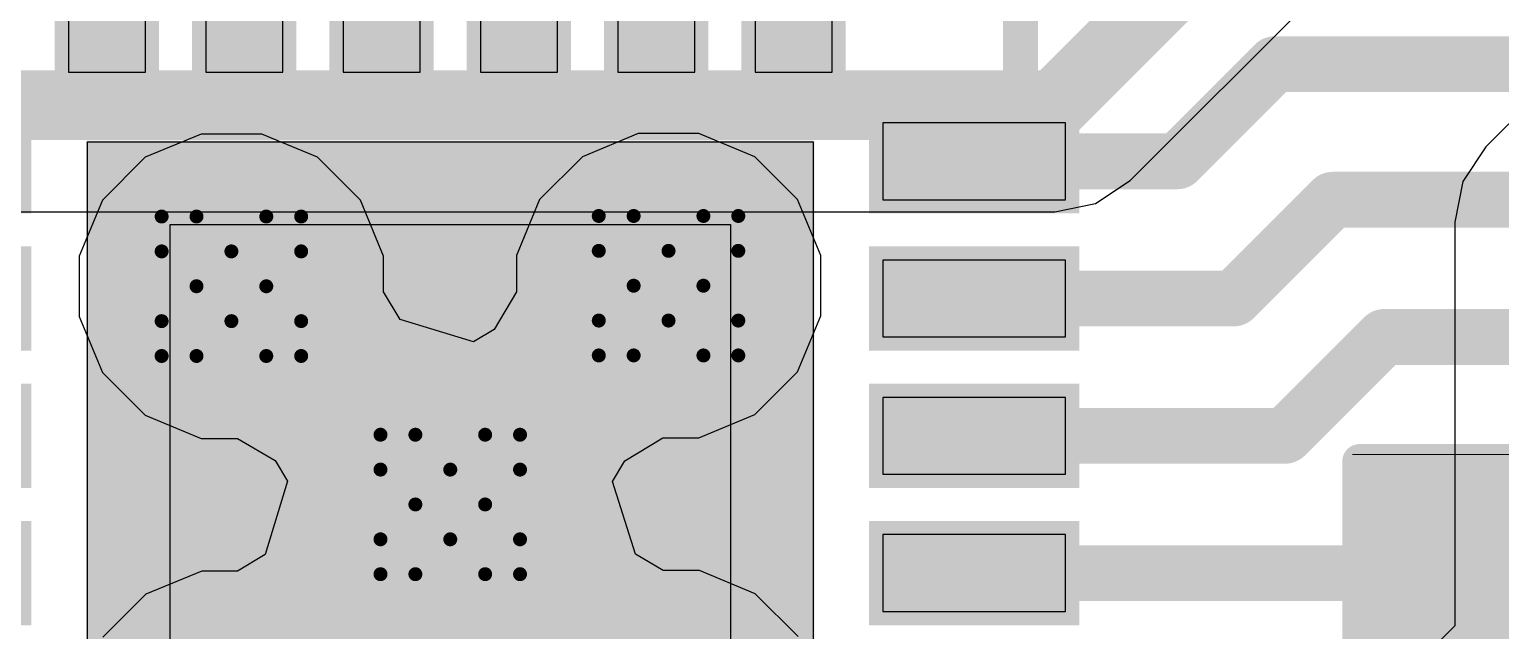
# Model space of a CAD drawing. Header units: inches. Extents: x -11 to 5379, y 0 to 5429.
# Drawn here: x 196.42 to 201.78, y 68.52 to 70.71 of the extents above; entities that cross this region are included whole.
import ezdxf

# ---------------------------------------------------------------- set-up
doc = ezdxf.new("R2010")
doc.units = ezdxf.units.IN
for name, color, linetype in [('Bottom Layer', 5, 'Continuous'), ('Drill Drawing', 1, 'Continuous'), ('GND', 16, 'Continuous'), ('PWR', 76, 'Continuous'), ('Top Layer', 1, 'Continuous'), ('Top Overlay', 2, 'Continuous'), ('Top Paste', 8, 'Continuous'), ('Top Solder', 216, 'Continuous'), ('Via Holes', 16, 'Continuous')]:
    doc.layers.add(name, color=color, linetype=linetype)

# ---------------------------------------------------------------- blocks, each defined once
blk = doc.blocks.new('24_QFN__4_4__105')
at = {"layer": 'Top Layer'}
for points in [[(-1.1099, 2.24), (-1.1099, 1.575), (-1.3899, 1.575), (-1.3899, 2.24)], [(-0.6101, 2.24), (-0.6101, 1.575), (-0.8901, 1.575), (-0.8901, 2.24)], [(-0.1099, 2.24), (-0.1099, 1.575), (-0.3899, 1.575), (-0.3899, 2.24)], [(0.3899, 2.24), (0.3899, 1.575), (0.1099, 1.575), (0.1099, 2.24)], [(0.8901, 2.24), (0.8901, 1.575), (0.6101, 1.575), (0.6101, 2.24)], [(1.3899, 2.24), (1.3899, 1.575), (1.1099, 1.575), (1.1099, 2.24)], [(-1.575, 1.3899), (-1.575, 1.1099), (-2.24, 1.1099), (-2.24, 1.3899)], [(2.24, 1.3899), (2.24, 1.1099), (1.575, 1.1099), (1.575, 1.3899)], [(1.275, 1.275), (1.275, -1.275), (-1.275, -1.275), (-1.275, 1.275)], [(-1.575, 0.8901), (-1.575, 0.6101), (-2.24, 0.6101), (-2.24, 0.8901)], [(2.24, 0.8901), (2.24, 0.6101), (1.575, 0.6101), (1.575, 0.8901)], [(-1.575, 0.3899), (-1.575, 0.1099), (-2.24, 0.1099), (-2.24, 0.3899)], [(2.24, 0.3899), (2.24, 0.1099), (1.575, 0.1099), (1.575, 0.3899)], [(-1.575, -0.1099), (-1.575, -0.3899), (-2.24, -0.3899), (-2.24, -0.1099)], [(2.24, -0.1099), (2.24, -0.3899), (1.575, -0.3899), (1.575, -0.1099)], [(-1.575, -0.6101), (-1.575, -0.8901), (-2.24, -0.8901), (-2.24, -0.6101)], [(2.24, -0.6101), (2.24, -0.8901), (1.575, -0.8901), (1.575, -0.6101)], [(-1.575, -1.1099), (-1.575, -1.3899), (-2.24, -1.3899), (-2.24, -1.1099)], [(2.24, -1.1099), (2.24, -1.3899), (1.575, -1.3899), (1.575, -1.1099)], [(-1.1099, -1.575), (-1.1099, -2.24), (-1.3899, -2.24), (-1.3899, -1.575)], [(-0.6101, -1.575), (-0.6101, -2.24), (-0.8901, -2.24), (-0.8901, -1.575)], [(-0.1099, -1.575), (-0.1099, -2.24), (-0.3899, -2.24), (-0.3899, -1.575)], [(0.3899, -1.575), (0.3899, -2.24), (0.1099, -2.24), (0.1099, -1.575)], [(0.8901, -1.575), (0.8901, -2.24), (0.6101, -2.24), (0.6101, -1.575)], [(1.3899, -1.575), (1.3899, -2.24), (1.1099, -2.24), (1.1099, -1.575)]]:
    blk.add_hatch(color=1, dxfattribs=at).paths.add_polyline_path(points)
at = {"layer": 'Top Solder'}
for points in [[(-1.0599, 2.2901), (-1.0599, 1.525), (-1.44, 1.525), (-1.44, 2.2901)], [(-0.56, 2.2901), (-0.56, 1.525), (-0.9401, 1.525), (-0.9401, 2.2901)], [(-0.0599, 2.2901), (-0.0599, 1.525), (-0.44, 1.525), (-0.44, 2.2901)], [(0.44, 2.2901), (0.44, 1.525), (0.0599, 1.525), (0.0599, 2.2901)], [(0.9401, 2.2901), (0.9401, 1.525), (0.56, 1.525), (0.56, 2.2901)], [(1.44, 2.2901), (1.44, 1.525), (1.0599, 1.525), (1.0599, 2.2901)], [(-1.525, 1.44), (-1.525, 1.0599), (-2.2901, 1.0599), (-2.2901, 1.44)], [(2.2901, 1.44), (2.2901, 1.0599), (1.525, 1.0599), (1.525, 1.44)], [(1.325, 1.325), (1.325, -1.325), (-1.325, -1.325), (-1.325, 1.325)], [(-1.525, 0.9401), (-1.525, 0.56), (-2.2901, 0.56), (-2.2901, 0.9401)], [(2.2901, 0.9401), (2.2901, 0.56), (1.525, 0.56), (1.525, 0.9401)], [(-1.525, 0.44), (-1.525, 0.0599), (-2.2901, 0.0599), (-2.2901, 0.44)], [(2.2901, 0.44), (2.2901, 0.0599), (1.525, 0.0599), (1.525, 0.44)], [(-1.525, -0.0599), (-1.525, -0.44), (-2.2901, -0.44), (-2.2901, -0.0599)], [(2.2901, -0.0599), (2.2901, -0.44), (1.525, -0.44), (1.525, -0.0599)], [(-1.525, -0.56), (-1.525, -0.9401), (-2.2901, -0.9401), (-2.2901, -0.56)], [(2.2901, -0.56), (2.2901, -0.9401), (1.525, -0.9401), (1.525, -0.56)], [(-1.525, -1.0599), (-1.525, -1.44), (-2.2901, -1.44), (-2.2901, -1.0599)], [(2.2901, -1.0599), (2.2901, -1.44), (1.525, -1.44), (1.525, -1.0599)], [(-1.0599, -1.525), (-1.0599, -2.2901), (-1.44, -2.2901), (-1.44, -1.525)], [(-0.56, -1.525), (-0.56, -2.2901), (-0.9401, -2.2901), (-0.9401, -1.525)], [(-0.0599, -1.525), (-0.0599, -2.2901), (-0.44, -2.2901), (-0.44, -1.525)], [(0.44, -1.525), (0.44, -2.2901), (0.0599, -2.2901), (0.0599, -1.525)], [(0.9401, -1.525), (0.9401, -2.2901), (0.56, -2.2901), (0.56, -1.525)], [(1.44, -1.525), (1.44, -2.2901), (1.0599, -2.2901), (1.0599, -1.525)]]:
    blk.add_hatch(color=216, dxfattribs=at).paths.add_polyline_path(points)
at = {"layer": 'Top Overlay'}
for points in [[(-2.0762, 2.0762, 0.127, 0.127, 0), (-1.5805, 2.0762, 0.127, 0.127, 0)], [(-2.0762, 1.5805, 0.127, 0.127, 0), (-2.0762, 2.0762, 0.127, 0.127, 0)], [(1.5805, 2.0762, 0.127, 0.127, 0), (2.0762, 2.0762, 0.127, 0.127, 0)], [(2.0762, 1.5805, 0.127, 0.127, 0), (2.0762, 2.0762, 0.127, 0.127, 0)], [(-2.4945, 1.1455, 0.127, 0.127, 0), (-2.4945, 1.3995, 0.127, 0.127, 0)], [(-2.4945, 1.3995, 0.127, 0.127, 0), (-2.3675, 1.2725, 0.127, 0.127, 0)], [(-2.4945, 1.1455, 0.127, 0.127, 0), (-2.3675, 1.2725, 0.127, 0.127, 0)], [(-2.0762, -2.0762, 0.127, 0.127, 0), (-2.0762, -1.5805, 0.127, 0.127, 0)], [(2.0762, -2.0762, 0.127, 0.127, 0), (2.0762, -1.5805, 0.127, 0.127, 0)], [(-2.0762, -2.0762, 0.127, 0.127, 0), (-1.5805, -2.0762, 0.127, 0.127, 0)], [(1.5805, -2.0762, 0.127, 0.127, 0), (2.0762, -2.0762, 0.127, 0.127, 0)]]:
    blk.add_lwpolyline(points, format="xyseb", dxfattribs=at)
for points in [[(-2.1079, 2.0762, 0.0635, 0.0635, 1), (-2.0444, 2.0762, 0.0635, 0.0635, 1)], [(-2.1079, 2.0762, 0.0635, 0.0635, 1), (-2.0444, 2.0762, 0.0635, 0.0635, 1)], [(-1.6122, 2.0762, 0.0635, 0.0635, 1), (-1.5487, 2.0762, 0.0635, 0.0635, 1)], [(1.5487, 2.0762, 0.0635, 0.0635, 1), (1.6122, 2.0762, 0.0635, 0.0635, 1)], [(2.0444, 2.0762, 0.0635, 0.0635, 1), (2.1079, 2.0762, 0.0635, 0.0635, 1)], [(2.0444, 2.0762, 0.0635, 0.0635, 1), (2.1079, 2.0762, 0.0635, 0.0635, 1)], [(-2.1079, 1.5805, 0.0635, 0.0635, 1), (-2.0444, 1.5805, 0.0635, 0.0635, 1)], [(2.0444, 1.5805, 0.0635, 0.0635, 1), (2.1079, 1.5805, 0.0635, 0.0635, 1)], [(-2.5263, 1.3995, 0.0635, 0.0635, 1), (-2.4628, 1.3995, 0.0635, 0.0635, 1)], [(-2.5263, 1.3995, 0.0635, 0.0635, 1), (-2.4628, 1.3995, 0.0635, 0.0635, 1)], [(-2.3993, 1.2725, 0.0635, 0.0635, 1), (-2.3358, 1.2725, 0.0635, 0.0635, 1)], [(-2.3993, 1.2725, 0.0635, 0.0635, 1), (-2.3358, 1.2725, 0.0635, 0.0635, 1)], [(-2.5263, 1.1455, 0.0635, 0.0635, 1), (-2.4628, 1.1455, 0.0635, 0.0635, 1)], [(-2.5263, 1.1455, 0.0635, 0.0635, 1), (-2.4628, 1.1455, 0.0635, 0.0635, 1)], [(-2.1079, -1.5805, 0.0635, 0.0635, 1), (-2.0444, -1.5805, 0.0635, 0.0635, 1)], [(2.0444, -1.5805, 0.0635, 0.0635, 1), (2.1079, -1.5805, 0.0635, 0.0635, 1)], [(-2.1079, -2.0762, 0.0635, 0.0635, 1), (-2.0444, -2.0762, 0.0635, 0.0635, 1)], [(-2.1079, -2.0762, 0.0635, 0.0635, 1), (-2.0444, -2.0762, 0.0635, 0.0635, 1)], [(-1.6122, -2.0762, 0.0635, 0.0635, 1), (-1.5487, -2.0762, 0.0635, 0.0635, 1)], [(1.5487, -2.0762, 0.0635, 0.0635, 1), (1.6122, -2.0762, 0.0635, 0.0635, 1)], [(2.0444, -2.0762, 0.0635, 0.0635, 1), (2.1079, -2.0762, 0.0635, 0.0635, 1)], [(2.0444, -2.0762, 0.0635, 0.0635, 1), (2.1079, -2.0762, 0.0635, 0.0635, 1)]]:
    blk.add_lwpolyline(points, format="xyseb", close=True, dxfattribs=at)
at = {"layer": 'Top Paste'}
for p, q in [((-1.11, 2.24), (-1.39, 2.24)), ((-1.39, 2.24), (-1.39, 1.575)), ((-1.11, 1.575), (-1.11, 2.24)), ((-0.61, 2.24), (-0.89, 2.24)), ((-0.89, 2.24), (-0.89, 1.575)), ((-0.61, 1.575), (-0.61, 2.24)), ((-0.11, 2.24), (-0.39, 2.24)), ((-0.39, 2.24), (-0.39, 1.575)), ((-0.11, 1.575), (-0.11, 2.24)), ((0.39, 2.24), (0.11, 2.24)), ((0.11, 2.24), (0.11, 1.575)), ((0.39, 1.575), (0.39, 2.24)), ((0.89, 2.24), (0.61, 2.24)), ((0.61, 2.24), (0.61, 1.575)), ((0.89, 1.575), (0.89, 2.24)), ((1.39, 2.24), (1.11, 2.24)), ((1.11, 2.24), (1.11, 1.575)), ((1.39, 1.575), (1.39, 2.24)), ((-1.39, 1.575), (-1.39, 1.575)), ((-1.39, 1.575), (-1.11, 1.575)), ((-0.89, 1.575), (-0.89, 1.575)), ((-0.89, 1.575), (-0.61, 1.575)), ((-0.39, 1.575), (-0.39, 1.575)), ((-0.39, 1.575), (-0.11, 1.575)), ((0.11, 1.575), (0.11, 1.575)), ((0.11, 1.575), (0.39, 1.575)), ((0.61, 1.575), (0.61, 1.575)), ((0.61, 1.575), (0.89, 1.575)), ((1.11, 1.575), (1.11, 1.575)), ((1.11, 1.575), (1.39, 1.575)), ((-2.24, 1.39), (-2.24, 1.39)), ((-2.24, 1.39), (-1.575, 1.39)), ((-2.24, 1.11), (-2.24, 1.39)), ((-1.575, 1.39), (-1.575, 1.11)), ((2.24, 1.39), (1.575, 1.39)), ((1.575, 1.39), (1.575, 1.11)), ((2.24, 1.39), (2.24, 1.39)), ((2.24, 1.11), (2.24, 1.39)), ((-1.575, 1.11), (-2.24, 1.11)), ((1.575, 1.11), (2.24, 1.11)), ((-1.02, -1.02), (-1.02, 1.02)), ((-1.02, 1.02), (1.02, 1.02)), ((1.02, 1.02), (1.02, 1.02)), ((1.02, 1.02), (1.02, -1.02)), ((-2.24, 0.89), (-2.24, 0.89)), ((-2.24, 0.89), (-1.575, 0.89)), ((-2.24, 0.61), (-2.24, 0.89)), ((-1.575, 0.89), (-1.575, 0.61)), ((2.24, 0.89), (1.575, 0.89)), ((1.575, 0.89), (1.575, 0.61)), ((2.24, 0.89), (2.24, 0.89)), ((2.24, 0.61), (2.24, 0.89)), ((-1.575, 0.61), (-2.24, 0.61)), ((1.575, 0.61), (2.24, 0.61)), ((-2.24, 0.39), (-2.24, 0.39)), ((-2.24, 0.39), (-1.575, 0.39)), ((-2.24, 0.11), (-2.24, 0.39)), ((-1.575, 0.39), (-1.575, 0.11)), ((2.24, 0.39), (1.575, 0.39)), ((1.575, 0.39), (1.575, 0.11)), ((2.24, 0.39), (2.24, 0.39)), ((2.24, 0.11), (2.24, 0.39)), ((-1.575, 0.11), (-2.24, 0.11)), ((1.575, 0.11), (2.24, 0.11)), ((-2.24, -0.11), (-2.24, -0.11)), ((-2.24, -0.11), (-1.575, -0.11)), ((-2.24, -0.39), (-2.24, -0.11)), ((-1.575, -0.11), (-1.575, -0.39)), ((2.24, -0.11), (1.575, -0.11)), ((1.575, -0.11), (1.575, -0.39)), ((2.24, -0.11), (2.24, -0.11)), ((2.24, -0.39), (2.24, -0.11)), ((-1.575, -0.39), (-2.24, -0.39)), ((1.575, -0.39), (2.24, -0.39)), ((-2.24, -0.61), (-2.24, -0.61)), ((-2.24, -0.61), (-1.575, -0.61)), ((-2.24, -0.89), (-2.24, -0.61)), ((-1.575, -0.61), (-1.575, -0.89)), ((2.24, -0.61), (1.575, -0.61)), ((1.575, -0.61), (1.575, -0.89)), ((2.24, -0.61), (2.24, -0.61)), ((2.24, -0.89), (2.24, -0.61)), ((-1.575, -0.89), (-2.24, -0.89)), ((1.575, -0.89), (2.24, -0.89)), ((1.02, -1.02), (-1.02, -1.02)), ((-2.24, -1.11), (-2.24, -1.11)), ((-2.24, -1.11), (-1.575, -1.11)), ((-2.24, -1.39), (-2.24, -1.11)), ((-1.575, -1.11), (-1.575, -1.39)), ((2.24, -1.11), (1.575, -1.11)), ((1.575, -1.11), (1.575, -1.39)), ((2.24, -1.11), (2.24, -1.11)), ((2.24, -1.39), (2.24, -1.11)), ((-1.575, -1.39), (-2.24, -1.39)), ((1.575, -1.39), (2.24, -1.39)), ((-1.11, -1.575), (-1.39, -1.575)), ((-1.39, -1.575), (-1.39, -2.24)), ((-1.11, -2.24), (-1.11, -1.575)), ((-0.61, -1.575), (-0.89, -1.575)), ((-0.89, -1.575), (-0.89, -2.24)), ((-0.61, -2.24), (-0.61, -1.575)), ((-0.11, -1.575), (-0.39, -1.575)), ((-0.39, -1.575), (-0.39, -2.24)), ((-0.11, -2.24), (-0.11, -1.575)), ((0.39, -1.575), (0.11, -1.575)), ((0.11, -1.575), (0.11, -2.24)), ((0.39, -2.24), (0.39, -1.575)), ((0.89, -1.575), (0.61, -1.575)), ((0.61, -1.575), (0.61, -2.24)), ((0.89, -2.24), (0.89, -1.575)), ((1.39, -1.575), (1.11, -1.575)), ((1.11, -1.575), (1.11, -2.24)), ((1.39, -2.24), (1.39, -1.575)), ((-1.39, -2.24), (-1.39, -2.24)), ((-1.39, -2.24), (-1.11, -2.24)), ((-0.89, -2.24), (-0.89, -2.24)), ((-0.89, -2.24), (-0.61, -2.24)), ((-0.39, -2.24), (-0.39, -2.24)), ((-0.39, -2.24), (-0.11, -2.24)), ((0.11, -2.24), (0.11, -2.24)), ((0.11, -2.24), (0.39, -2.24)), ((0.61, -2.24), (0.61, -2.24)), ((0.61, -2.24), (0.89, -2.24)), ((1.11, -2.24), (1.11, -2.24)), ((1.11, -2.24), (1.39, -2.24))]:
    blk.add_line(p, q, dxfattribs=at)
blk = doc.blocks.new('R___0402_338')
at = {"layer": 'Top Layer'}
for points in [[(-0.6985, -0.3175), (-0.6985, 0.3175), (-0.2413, 0.3175), (-0.2413, -0.3175)], [(0.2413, -0.3175), (0.2413, 0.3175), (0.6985, 0.3175), (0.6985, -0.3175)]]:
    blk.add_hatch(color=1, dxfattribs=at).paths.add_polyline_path(points)
at = {"layer": 'Top Paste'}
for points in [[(-0.6985, -0.3175), (-0.6985, 0.3175), (-0.2413, 0.3175), (-0.2413, -0.3175)], [(0.2413, -0.3175), (0.2413, 0.3175), (0.6985, 0.3175), (0.6985, -0.3175)]]:
    blk.add_hatch(color=8, dxfattribs=at).paths.add_polyline_path(points)
at = {"layer": 'Top Solder'}
for points in [[(-0.7535, -0.3725), (-0.7535, 0.3725), (-0.1863, 0.3725), (-0.1863, -0.3725)], [(0.1863, -0.3725), (0.1863, 0.3725), (0.7535, 0.3725), (0.7535, -0.3725)]]:
    blk.add_hatch(color=216, dxfattribs=at).paths.add_polyline_path(points)
at = {"layer": 'Top Overlay'}
for points in [[(-0.7874, 0.4064, 0.127, 0.127, 0), (-0.7874, -0.4064, 0.127, 0.127, 0)], [(0.7874, 0.4064, 0.127, 0.127, 0), (-0.7874, 0.4064, 0.127, 0.127, 0)], [(0.7874, 0.4064, 0.127, 0.127, 0), (0.7874, -0.4064, 0.127, 0.127, 0)], [(0.7874, -0.4064, 0.127, 0.127, 0), (-0.7874, -0.4064, 0.127, 0.127, 0)], [(0.8128, -0.4318, 0.00323, 0.00323, 0), (-0.8128, -0.4318, 0.00323, 0.00323, 0)]]:
    blk.add_lwpolyline(points, format="xyseb", dxfattribs=at)
for points in [[(-0.8191, 0.4064, 0.0635, 0.0635, 1), (-0.7556, 0.4064, 0.0635, 0.0635, 1)], [(-0.8191, 0.4064, 0.0635, 0.0635, 1), (-0.7556, 0.4064, 0.0635, 0.0635, 1)], [(0.7556, 0.4064, 0.0635, 0.0635, 1), (0.8191, 0.4064, 0.0635, 0.0635, 1)], [(0.7556, 0.4064, 0.0635, 0.0635, 1), (0.8191, 0.4064, 0.0635, 0.0635, 1)], [(-0.8191, -0.4064, 0.0635, 0.0635, 1), (-0.7556, -0.4064, 0.0635, 0.0635, 1)], [(-0.8191, -0.4064, 0.0635, 0.0635, 1), (-0.7556, -0.4064, 0.0635, 0.0635, 1)], [(0.7556, -0.4064, 0.0635, 0.0635, 1), (0.8191, -0.4064, 0.0635, 0.0635, 1)], [(0.7556, -0.4064, 0.0635, 0.0635, 1), (0.8191, -0.4064, 0.0635, 0.0635, 1)], [(-0.8136, -0.4318, 0.00161, 0.00161, 1), (-0.812, -0.4318, 0.00161, 0.00161, 1)], [(0.812, -0.4318, 0.00161, 0.00161, 1), (0.8136, -0.4318, 0.00161, 0.00161, 1)]]:
    blk.add_lwpolyline(points, format="xyseb", close=True, dxfattribs=at)

msp = doc.modelspace()

# ---------------------------------------------------------------- hatches: boundary and pattern name
at = {"layer": 'Bottom Layer'}
h = msp.add_hatch(color=5, dxfattribs=at)
edge = h.paths.add_edge_path()
edge.add_arc((197.1548, 69.7738), 0.3, 0, 360)
h = msp.add_hatch(color=5, dxfattribs=at)
edge = h.paths.add_edge_path()
edge.add_arc((198.7463, 69.7758), 0.3, 0, 360)
h = msp.add_hatch(color=5, dxfattribs=at)
edge = h.paths.add_edge_path()
edge.add_arc((197.9516, 68.979), 0.3, 0, 360)
at = {"layer": 'GND'}
h = msp.add_hatch(color=16, dxfattribs=at)
edge = h.paths.add_edge_path()
edge.add_arc((197.1548, 69.7738), 0.3, 0, 360)
h = msp.add_hatch(color=16, dxfattribs=at)
edge = h.paths.add_edge_path()
edge.add_arc((198.7463, 69.7758), 0.3, 0, 360)
h = msp.add_hatch(color=16, dxfattribs=at)
edge = h.paths.add_edge_path()
edge.add_arc((197.9516, 68.979), 0.3, 0, 360)
at = {"layer": 'PWR'}
h = msp.add_hatch(color=76, dxfattribs=at)
edge = h.paths.add_edge_path()
edge.add_arc((197.1548, 69.7738), 0.3, 0, 360)
h = msp.add_hatch(color=76, dxfattribs=at)
edge = h.paths.add_edge_path()
edge.add_arc((198.7463, 69.7758), 0.3, 0, 360)
h = msp.add_hatch(color=76, dxfattribs=at)
edge = h.paths.add_edge_path()
edge.add_arc((197.9516, 68.979), 0.3, 0, 360)
at = {"layer": 'Top Layer'}
h = msp.add_hatch(color=1, dxfattribs=at)
edge = h.paths.add_edge_path()
edge.add_arc((197.1548, 69.7738), 0.3, 0, 360)
h = msp.add_hatch(color=1, dxfattribs=at)
edge = h.paths.add_edge_path()
edge.add_arc((198.7463, 69.7758), 0.3, 0, 360)
h = msp.add_hatch(color=1, dxfattribs=at)
edge = h.paths.add_edge_path()
edge.add_arc((197.9516, 68.979), 0.3, 0, 360)
at = {"layer": 'Via Holes'}
h = msp.add_hatch(color=7, dxfattribs=at)
edge = h.paths.add_edge_path()
edge.add_arc((197.1548, 69.7738), 0.15, 0, 360)
h = msp.add_hatch(color=7, dxfattribs=at)
edge = h.paths.add_edge_path()
edge.add_arc((198.7463, 69.7758), 0.15, 0, 360)
h = msp.add_hatch(color=7, dxfattribs=at)
edge = h.paths.add_edge_path()
edge.add_arc((197.9516, 68.979), 0.15, 0, 360)

# ---------------------------------------------------------------- linework, layer by layer
at = {"layer": 'Bottom Layer'}
for p, q in [((200.4269, 70.1592), (204.0271, 73.7594)), ((202.7898, 71.3492), (201.7222, 70.2816)), ((201.7222, 70.2816), (201.638, 70.1556)), ((200.3009, 70.075), (200.4269, 70.1592)), ((201.638, 70.1556), (201.6084, 70.0069)), ((200.1522, 70.0454), (200.3009, 70.075)), ((187.9349, 70.0454), (200.1522, 70.0454)), ((201.6084, 70.0069), (201.6084, 68.5365)), ((201.6084, 68.5365), (200.6985, 67.6266))]:
    msp.add_line(p, q, dxfattribs=at)
for points in [[(200.1522, 70.4339, 0.254, 0.254, 0), (205.9691, 76.2508, 0.254, 0.254, 0)], [(187.9349, 70.4339, 0.254, 0.254, 0), (200.1522, 70.4339, 0.254, 0.254, 0)]]:
    msp.add_lwpolyline(points, format="xyseb", dxfattribs=at)
msp.add_lwpolyline([(200.0887, 70.4339, 0.127, 0.127, 1), (200.2157, 70.4339, 0.127, 0.127, 1)], format="xyseb", close=True, dxfattribs=at)
msp.add_lwpolyline([(200.0887, 70.4339, 0.127, 0.127, 1), (200.2157, 70.4339, 0.127, 0.127, 1)], format="xyseb", close=True, dxfattribs=at)
at = {"layer": 'Drill Drawing'}
for points in [[(196.9008, 69.9008, 0.0508, 0.0508, 0), (196.9008, 70.0278, 0.0508, 0.0508, 0)], [(196.9008, 70.0278, 0.0508, 0.0508, 0), (197.0278, 70.0278, 0.0508, 0.0508, 0)], [(197.0278, 70.0278, 0.0508, 0.0508, 0), (197.1548, 69.9008, 0.0508, 0.0508, 0)], [(197.1548, 69.9008, 0.0508, 0.0508, 0), (197.2818, 70.0278, 0.0508, 0.0508, 0)], [(197.2818, 70.0278, 0.0508, 0.0508, 0), (197.4088, 70.0278, 0.0508, 0.0508, 0)], [(197.4088, 69.9008, 0.0508, 0.0508, 0), (197.4088, 70.0278, 0.0508, 0.0508, 0)], [(198.4923, 69.9028, 0.0508, 0.0508, 0), (198.4923, 70.0298, 0.0508, 0.0508, 0)], [(198.4923, 70.0298, 0.0508, 0.0508, 0), (198.6193, 70.0298, 0.0508, 0.0508, 0)], [(198.6193, 70.0298, 0.0508, 0.0508, 0), (198.7463, 69.9028, 0.0508, 0.0508, 0)], [(198.7463, 69.9028, 0.0508, 0.0508, 0), (198.8733, 70.0298, 0.0508, 0.0508, 0)], [(198.8733, 70.0298, 0.0508, 0.0508, 0), (199.0003, 70.0298, 0.0508, 0.0508, 0)], [(199.0003, 69.9028, 0.0508, 0.0508, 0), (199.0003, 70.0298, 0.0508, 0.0508, 0)], [(196.9008, 69.9008, 0.0508, 0.0508, 0), (197.0278, 69.7738, 0.0508, 0.0508, 0)], [(197.2818, 69.7738, 0.0508, 0.0508, 0), (197.4088, 69.9008, 0.0508, 0.0508, 0)], [(198.4923, 69.9028, 0.0508, 0.0508, 0), (198.6193, 69.7758, 0.0508, 0.0508, 0)], [(198.8733, 69.7758, 0.0508, 0.0508, 0), (199.0003, 69.9028, 0.0508, 0.0508, 0)], [(196.9008, 69.6468, 0.0508, 0.0508, 0), (197.0278, 69.7738, 0.0508, 0.0508, 0)], [(197.2818, 69.7738, 0.0508, 0.0508, 0), (197.4088, 69.6468, 0.0508, 0.0508, 0)], [(198.4923, 69.6488, 0.0508, 0.0508, 0), (198.6193, 69.7758, 0.0508, 0.0508, 0)], [(198.8733, 69.7758, 0.0508, 0.0508, 0), (199.0003, 69.6488, 0.0508, 0.0508, 0)], [(196.9008, 69.5198, 0.0508, 0.0508, 0), (196.9008, 69.6468, 0.0508, 0.0508, 0)], [(197.0278, 69.5198, 0.0508, 0.0508, 0), (197.1548, 69.6468, 0.0508, 0.0508, 0)], [(197.1548, 69.6468, 0.0508, 0.0508, 0), (197.2818, 69.5198, 0.0508, 0.0508, 0)], [(197.4088, 69.5198, 0.0508, 0.0508, 0), (197.4088, 69.6468, 0.0508, 0.0508, 0)], [(198.4923, 69.5218, 0.0508, 0.0508, 0), (198.4923, 69.6488, 0.0508, 0.0508, 0)], [(198.6193, 69.5218, 0.0508, 0.0508, 0), (198.7463, 69.6488, 0.0508, 0.0508, 0)], [(198.7463, 69.6488, 0.0508, 0.0508, 0), (198.8733, 69.5218, 0.0508, 0.0508, 0)], [(199.0003, 69.5218, 0.0508, 0.0508, 0), (199.0003, 69.6488, 0.0508, 0.0508, 0)], [(196.9008, 69.5198, 0.0508, 0.0508, 0), (197.0278, 69.5198, 0.0508, 0.0508, 0)], [(197.2818, 69.5198, 0.0508, 0.0508, 0), (197.4088, 69.5198, 0.0508, 0.0508, 0)], [(198.4923, 69.5218, 0.0508, 0.0508, 0), (198.6193, 69.5218, 0.0508, 0.0508, 0)], [(198.8733, 69.5218, 0.0508, 0.0508, 0), (199.0003, 69.5218, 0.0508, 0.0508, 0)], [(197.6976, 69.106, 0.0508, 0.0508, 0), (197.6976, 69.233, 0.0508, 0.0508, 0)], [(197.6976, 69.233, 0.0508, 0.0508, 0), (197.8246, 69.233, 0.0508, 0.0508, 0)], [(197.8246, 69.233, 0.0508, 0.0508, 0), (197.9516, 69.106, 0.0508, 0.0508, 0)], [(197.9516, 69.106, 0.0508, 0.0508, 0), (198.0786, 69.233, 0.0508, 0.0508, 0)], [(198.0786, 69.233, 0.0508, 0.0508, 0), (198.2056, 69.233, 0.0508, 0.0508, 0)], [(198.2056, 69.106, 0.0508, 0.0508, 0), (198.2056, 69.233, 0.0508, 0.0508, 0)], [(197.6976, 69.106, 0.0508, 0.0508, 0), (197.8246, 68.979, 0.0508, 0.0508, 0)], [(198.0786, 68.979, 0.0508, 0.0508, 0), (198.2056, 69.106, 0.0508, 0.0508, 0)], [(197.6976, 68.852, 0.0508, 0.0508, 0), (197.8246, 68.979, 0.0508, 0.0508, 0)], [(198.0786, 68.979, 0.0508, 0.0508, 0), (198.2056, 68.852, 0.0508, 0.0508, 0)], [(197.6976, 68.725, 0.0508, 0.0508, 0), (197.6976, 68.852, 0.0508, 0.0508, 0)], [(197.8246, 68.725, 0.0508, 0.0508, 0), (197.9516, 68.852, 0.0508, 0.0508, 0)], [(197.9516, 68.852, 0.0508, 0.0508, 0), (198.0786, 68.725, 0.0508, 0.0508, 0)], [(198.2056, 68.725, 0.0508, 0.0508, 0), (198.2056, 68.852, 0.0508, 0.0508, 0)], [(197.6976, 68.725, 0.0508, 0.0508, 0), (197.8246, 68.725, 0.0508, 0.0508, 0)], [(198.0786, 68.725, 0.0508, 0.0508, 0), (198.2056, 68.725, 0.0508, 0.0508, 0)]]:
    msp.add_lwpolyline(points, format="xyseb", dxfattribs=at)
for points in [[(196.8881, 70.0278, 0.0254, 0.0254, 1), (196.9135, 70.0278, 0.0254, 0.0254, 1)], [(196.8881, 70.0278, 0.0254, 0.0254, 1), (196.9135, 70.0278, 0.0254, 0.0254, 1)], [(197.0151, 70.0278, 0.0254, 0.0254, 1), (197.0405, 70.0278, 0.0254, 0.0254, 1)], [(197.0151, 70.0278, 0.0254, 0.0254, 1), (197.0405, 70.0278, 0.0254, 0.0254, 1)], [(197.2691, 70.0278, 0.0254, 0.0254, 1), (197.2945, 70.0278, 0.0254, 0.0254, 1)], [(197.2691, 70.0278, 0.0254, 0.0254, 1), (197.2945, 70.0278, 0.0254, 0.0254, 1)], [(197.3961, 70.0278, 0.0254, 0.0254, 1), (197.4215, 70.0278, 0.0254, 0.0254, 1)], [(197.3961, 70.0278, 0.0254, 0.0254, 1), (197.4215, 70.0278, 0.0254, 0.0254, 1)], [(198.4796, 70.0298, 0.0254, 0.0254, 1), (198.505, 70.0298, 0.0254, 0.0254, 1)], [(198.4796, 70.0298, 0.0254, 0.0254, 1), (198.505, 70.0298, 0.0254, 0.0254, 1)], [(198.6066, 70.0298, 0.0254, 0.0254, 1), (198.632, 70.0298, 0.0254, 0.0254, 1)], [(198.6066, 70.0298, 0.0254, 0.0254, 1), (198.632, 70.0298, 0.0254, 0.0254, 1)], [(198.8606, 70.0298, 0.0254, 0.0254, 1), (198.886, 70.0298, 0.0254, 0.0254, 1)], [(198.8606, 70.0298, 0.0254, 0.0254, 1), (198.886, 70.0298, 0.0254, 0.0254, 1)], [(198.9876, 70.0298, 0.0254, 0.0254, 1), (199.013, 70.0298, 0.0254, 0.0254, 1)], [(198.9876, 70.0298, 0.0254, 0.0254, 1), (199.013, 70.0298, 0.0254, 0.0254, 1)], [(196.8881, 69.9008, 0.0254, 0.0254, 1), (196.9135, 69.9008, 0.0254, 0.0254, 1)], [(196.8881, 69.9008, 0.0254, 0.0254, 1), (196.9135, 69.9008, 0.0254, 0.0254, 1)], [(197.1421, 69.9008, 0.0254, 0.0254, 1), (197.1675, 69.9008, 0.0254, 0.0254, 1)], [(197.1421, 69.9008, 0.0254, 0.0254, 1), (197.1675, 69.9008, 0.0254, 0.0254, 1)], [(197.3961, 69.9008, 0.0254, 0.0254, 1), (197.4215, 69.9008, 0.0254, 0.0254, 1)], [(197.3961, 69.9008, 0.0254, 0.0254, 1), (197.4215, 69.9008, 0.0254, 0.0254, 1)], [(198.4796, 69.9028, 0.0254, 0.0254, 1), (198.505, 69.9028, 0.0254, 0.0254, 1)], [(198.4796, 69.9028, 0.0254, 0.0254, 1), (198.505, 69.9028, 0.0254, 0.0254, 1)], [(198.7336, 69.9028, 0.0254, 0.0254, 1), (198.759, 69.9028, 0.0254, 0.0254, 1)], [(198.7336, 69.9028, 0.0254, 0.0254, 1), (198.759, 69.9028, 0.0254, 0.0254, 1)], [(198.9876, 69.9028, 0.0254, 0.0254, 1), (199.013, 69.9028, 0.0254, 0.0254, 1)], [(198.9876, 69.9028, 0.0254, 0.0254, 1), (199.013, 69.9028, 0.0254, 0.0254, 1)], [(197.0151, 69.7738, 0.0254, 0.0254, 1), (197.0405, 69.7738, 0.0254, 0.0254, 1)], [(197.0151, 69.7738, 0.0254, 0.0254, 1), (197.0405, 69.7738, 0.0254, 0.0254, 1)], [(197.2691, 69.7738, 0.0254, 0.0254, 1), (197.2945, 69.7738, 0.0254, 0.0254, 1)], [(197.2691, 69.7738, 0.0254, 0.0254, 1), (197.2945, 69.7738, 0.0254, 0.0254, 1)], [(198.6066, 69.7758, 0.0254, 0.0254, 1), (198.632, 69.7758, 0.0254, 0.0254, 1)], [(198.6066, 69.7758, 0.0254, 0.0254, 1), (198.632, 69.7758, 0.0254, 0.0254, 1)], [(198.8606, 69.7758, 0.0254, 0.0254, 1), (198.886, 69.7758, 0.0254, 0.0254, 1)], [(198.8606, 69.7758, 0.0254, 0.0254, 1), (198.886, 69.7758, 0.0254, 0.0254, 1)], [(196.8881, 69.6468, 0.0254, 0.0254, 1), (196.9135, 69.6468, 0.0254, 0.0254, 1)], [(196.8881, 69.6468, 0.0254, 0.0254, 1), (196.9135, 69.6468, 0.0254, 0.0254, 1)], [(197.1421, 69.6468, 0.0254, 0.0254, 1), (197.1675, 69.6468, 0.0254, 0.0254, 1)], [(197.1421, 69.6468, 0.0254, 0.0254, 1), (197.1675, 69.6468, 0.0254, 0.0254, 1)], [(197.3961, 69.6468, 0.0254, 0.0254, 1), (197.4215, 69.6468, 0.0254, 0.0254, 1)], [(197.3961, 69.6468, 0.0254, 0.0254, 1), (197.4215, 69.6468, 0.0254, 0.0254, 1)], [(198.4796, 69.6488, 0.0254, 0.0254, 1), (198.505, 69.6488, 0.0254, 0.0254, 1)], [(198.4796, 69.6488, 0.0254, 0.0254, 1), (198.505, 69.6488, 0.0254, 0.0254, 1)], [(198.7336, 69.6488, 0.0254, 0.0254, 1), (198.759, 69.6488, 0.0254, 0.0254, 1)], [(198.7336, 69.6488, 0.0254, 0.0254, 1), (198.759, 69.6488, 0.0254, 0.0254, 1)], [(198.9876, 69.6488, 0.0254, 0.0254, 1), (199.013, 69.6488, 0.0254, 0.0254, 1)], [(198.9876, 69.6488, 0.0254, 0.0254, 1), (199.013, 69.6488, 0.0254, 0.0254, 1)], [(196.8881, 69.5198, 0.0254, 0.0254, 1), (196.9135, 69.5198, 0.0254, 0.0254, 1)], [(196.8881, 69.5198, 0.0254, 0.0254, 1), (196.9135, 69.5198, 0.0254, 0.0254, 1)], [(197.0151, 69.5198, 0.0254, 0.0254, 1), (197.0405, 69.5198, 0.0254, 0.0254, 1)], [(197.0151, 69.5198, 0.0254, 0.0254, 1), (197.0405, 69.5198, 0.0254, 0.0254, 1)], [(197.2691, 69.5198, 0.0254, 0.0254, 1), (197.2945, 69.5198, 0.0254, 0.0254, 1)], [(197.2691, 69.5198, 0.0254, 0.0254, 1), (197.2945, 69.5198, 0.0254, 0.0254, 1)], [(197.3961, 69.5198, 0.0254, 0.0254, 1), (197.4215, 69.5198, 0.0254, 0.0254, 1)], [(197.3961, 69.5198, 0.0254, 0.0254, 1), (197.4215, 69.5198, 0.0254, 0.0254, 1)], [(198.4796, 69.5218, 0.0254, 0.0254, 1), (198.505, 69.5218, 0.0254, 0.0254, 1)], [(198.4796, 69.5218, 0.0254, 0.0254, 1), (198.505, 69.5218, 0.0254, 0.0254, 1)], [(198.6066, 69.5218, 0.0254, 0.0254, 1), (198.632, 69.5218, 0.0254, 0.0254, 1)], [(198.6066, 69.5218, 0.0254, 0.0254, 1), (198.632, 69.5218, 0.0254, 0.0254, 1)], [(198.8606, 69.5218, 0.0254, 0.0254, 1), (198.886, 69.5218, 0.0254, 0.0254, 1)], [(198.8606, 69.5218, 0.0254, 0.0254, 1), (198.886, 69.5218, 0.0254, 0.0254, 1)], [(198.9876, 69.5218, 0.0254, 0.0254, 1), (199.013, 69.5218, 0.0254, 0.0254, 1)], [(198.9876, 69.5218, 0.0254, 0.0254, 1), (199.013, 69.5218, 0.0254, 0.0254, 1)], [(197.6849, 69.233, 0.0254, 0.0254, 1), (197.7103, 69.233, 0.0254, 0.0254, 1)], [(197.6849, 69.233, 0.0254, 0.0254, 1), (197.7103, 69.233, 0.0254, 0.0254, 1)], [(197.8119, 69.233, 0.0254, 0.0254, 1), (197.8373, 69.233, 0.0254, 0.0254, 1)], [(197.8119, 69.233, 0.0254, 0.0254, 1), (197.8373, 69.233, 0.0254, 0.0254, 1)], [(198.0659, 69.233, 0.0254, 0.0254, 1), (198.0913, 69.233, 0.0254, 0.0254, 1)], [(198.0659, 69.233, 0.0254, 0.0254, 1), (198.0913, 69.233, 0.0254, 0.0254, 1)], [(198.1929, 69.233, 0.0254, 0.0254, 1), (198.2183, 69.233, 0.0254, 0.0254, 1)], [(198.1929, 69.233, 0.0254, 0.0254, 1), (198.2183, 69.233, 0.0254, 0.0254, 1)], [(197.6849, 69.106, 0.0254, 0.0254, 1), (197.7103, 69.106, 0.0254, 0.0254, 1)], [(197.6849, 69.106, 0.0254, 0.0254, 1), (197.7103, 69.106, 0.0254, 0.0254, 1)], [(197.9389, 69.106, 0.0254, 0.0254, 1), (197.9643, 69.106, 0.0254, 0.0254, 1)], [(197.9389, 69.106, 0.0254, 0.0254, 1), (197.9643, 69.106, 0.0254, 0.0254, 1)], [(198.1929, 69.106, 0.0254, 0.0254, 1), (198.2183, 69.106, 0.0254, 0.0254, 1)], [(198.1929, 69.106, 0.0254, 0.0254, 1), (198.2183, 69.106, 0.0254, 0.0254, 1)], [(197.8119, 68.979, 0.0254, 0.0254, 1), (197.8373, 68.979, 0.0254, 0.0254, 1)], [(197.8119, 68.979, 0.0254, 0.0254, 1), (197.8373, 68.979, 0.0254, 0.0254, 1)], [(198.0659, 68.979, 0.0254, 0.0254, 1), (198.0913, 68.979, 0.0254, 0.0254, 1)], [(198.0659, 68.979, 0.0254, 0.0254, 1), (198.0913, 68.979, 0.0254, 0.0254, 1)], [(197.6849, 68.852, 0.0254, 0.0254, 1), (197.7103, 68.852, 0.0254, 0.0254, 1)], [(197.6849, 68.852, 0.0254, 0.0254, 1), (197.7103, 68.852, 0.0254, 0.0254, 1)], [(197.9389, 68.852, 0.0254, 0.0254, 1), (197.9643, 68.852, 0.0254, 0.0254, 1)], [(197.9389, 68.852, 0.0254, 0.0254, 1), (197.9643, 68.852, 0.0254, 0.0254, 1)], [(198.1929, 68.852, 0.0254, 0.0254, 1), (198.2183, 68.852, 0.0254, 0.0254, 1)], [(198.1929, 68.852, 0.0254, 0.0254, 1), (198.2183, 68.852, 0.0254, 0.0254, 1)], [(197.6849, 68.725, 0.0254, 0.0254, 1), (197.7103, 68.725, 0.0254, 0.0254, 1)], [(197.6849, 68.725, 0.0254, 0.0254, 1), (197.7103, 68.725, 0.0254, 0.0254, 1)], [(197.8119, 68.725, 0.0254, 0.0254, 1), (197.8373, 68.725, 0.0254, 0.0254, 1)], [(197.8119, 68.725, 0.0254, 0.0254, 1), (197.8373, 68.725, 0.0254, 0.0254, 1)], [(198.0659, 68.725, 0.0254, 0.0254, 1), (198.0913, 68.725, 0.0254, 0.0254, 1)], [(198.0659, 68.725, 0.0254, 0.0254, 1), (198.0913, 68.725, 0.0254, 0.0254, 1)], [(198.1929, 68.725, 0.0254, 0.0254, 1), (198.2183, 68.725, 0.0254, 0.0254, 1)], [(198.1929, 68.725, 0.0254, 0.0254, 1), (198.2183, 68.725, 0.0254, 0.0254, 1)]]:
    msp.add_lwpolyline(points, format="xyseb", close=True, dxfattribs=at)
at = {"layer": 'PWR'}
for p, q in [((197.0446, 70.3278), (196.841, 70.2435)), ((197.265, 70.3278), (197.0446, 70.3278)), ((197.4686, 70.2435), (197.265, 70.3278)), ((198.6361, 70.3298), (198.4325, 70.2455)), ((198.8565, 70.3298), (198.6361, 70.3298)), ((199.0602, 70.2455), (198.8565, 70.3298)), ((196.841, 70.2435), (196.6851, 70.0876)), ((197.6245, 70.0876), (197.4686, 70.2435)), ((198.4325, 70.2455), (198.2767, 70.0896)), ((199.216, 70.0896), (199.0602, 70.2455)), ((196.6851, 70.0876), (196.6008, 69.884)), ((197.7088, 69.884), (197.6245, 70.0876)), ((198.2767, 70.0896), (198.1923, 69.886)), ((199.3003, 69.886), (199.216, 70.0896)), ((196.6008, 69.884), (196.6008, 69.6636)), ((197.7088, 69.7531), (197.7088, 69.884)), ((198.1923, 69.886), (198.1923, 69.7539)), ((199.3003, 69.6656), (199.3003, 69.886)), ((197.7692, 69.6529), (197.7088, 69.7531)), ((198.1923, 69.7539), (198.1113, 69.6168)), ((196.6008, 69.6636), (196.6851, 69.46)), ((198.0363, 69.5716), (197.7692, 69.6529)), ((199.216, 69.462), (199.3003, 69.6656)), ((198.1113, 69.6168), (198.0363, 69.5716)), ((196.6851, 69.46), (196.841, 69.3041)), ((199.0602, 69.3062), (199.216, 69.462)), ((196.841, 69.3041), (197.0446, 69.2198)), ((198.8565, 69.2218), (199.0602, 69.3062)), ((197.0446, 69.2198), (197.1767, 69.2198)), ((197.1767, 69.2198), (197.3138, 69.1387)), ((198.5866, 69.1381), (198.7256, 69.2218)), ((198.7256, 69.2218), (198.8565, 69.2218)), ((197.3138, 69.1387), (197.3591, 69.0637)), ((198.5423, 69.0631), (198.5866, 69.1381)), ((197.3591, 69.0637), (197.2777, 68.7966)), ((198.6258, 68.7978), (198.5423, 69.0631)), ((197.2777, 68.7966), (197.1776, 68.7363)), ((198.7264, 68.7383), (198.6258, 68.7978)), ((197.0466, 68.7363), (196.843, 68.6519)), ((197.1776, 68.7363), (197.0466, 68.7363)), ((198.8586, 68.7383), (198.7264, 68.7383)), ((199.0622, 68.6539), (198.8586, 68.7383)), ((196.843, 68.6519), (196.6872, 68.4961)), ((199.218, 68.4981), (199.0622, 68.6539))]:
    msp.add_line(p, q, dxfattribs=at)
at = {"layer": 'Top Layer'}
for p, q in [((196.6305, 69.835), (196.6305, 70.3001)), ((196.6305, 70.3001), (199.2726, 70.3001)), ((199.2726, 70.3001), (199.2726, 69.835)), ((196.6305, 69.3351), (196.6305, 69.835)), ((199.2726, 69.835), (199.2726, 69.3351)), ((196.6305, 68.835), (196.6305, 69.3351)), ((199.2726, 69.3351), (199.2726, 68.835)), ((196.6305, 68.3351), (196.6305, 68.835)), ((199.2726, 68.835), (199.2726, 68.3351))]:
    msp.add_line(p, q, dxfattribs=at)
for points in [[(200.5993, 70.229, 0.2032, 0.2032, 0), (200.953, 70.5827, 0.2032, 0.2032, 0)], [(200.953, 70.5827, 0.2032, 0.2032, 0), (204.496, 70.5827, 0.2032, 0.2032, 0)], [(199.8591, 70.229, 0.2032, 0.2032, 0), (200.5993, 70.229, 0.2032, 0.2032, 0)], [(200.8042, 69.7291, 0.2032, 0.2032, 0), (201.164, 70.089, 0.2032, 0.2032, 0)], [(201.164, 70.089, 0.2032, 0.2032, 0), (203.9737, 70.089, 0.2032, 0.2032, 0)], [(199.8591, 69.7291, 0.2032, 0.2032, 0), (200.8042, 69.7291, 0.2032, 0.2032, 0)], [(200.9911, 69.229, 0.2032, 0.2032, 0), (201.3512, 69.5891, 0.2032, 0.2032, 0)], [(201.3512, 69.5891, 0.2032, 0.2032, 0), (203.5592, 69.5891, 0.2032, 0.2032, 0)], [(199.8591, 69.229, 0.2032, 0.2032, 0), (200.9911, 69.229, 0.2032, 0.2032, 0)], [(199.8591, 68.7291, 0.2032, 0.2032, 0), (201.5802, 68.7291, 0.2032, 0.2032, 0)]]:
    msp.add_lwpolyline(points, format="xyseb", dxfattribs=at)
for points in [[(200.9022, 70.5827, 0.1016, 0.1016, 1), (201.0038, 70.5827, 0.1016, 0.1016, 1)], [(200.9022, 70.5827, 0.1016, 0.1016, 1), (201.0038, 70.5827, 0.1016, 0.1016, 1)], [(199.8083, 70.229, 0.1016, 0.1016, 1), (199.9099, 70.229, 0.1016, 0.1016, 1)], [(200.5485, 70.229, 0.1016, 0.1016, 1), (200.6501, 70.229, 0.1016, 0.1016, 1)], [(200.5485, 70.229, 0.1016, 0.1016, 1), (200.6501, 70.229, 0.1016, 0.1016, 1)], [(201.1132, 70.089, 0.1016, 0.1016, 1), (201.2148, 70.089, 0.1016, 0.1016, 1)], [(201.1132, 70.089, 0.1016, 0.1016, 1), (201.2148, 70.089, 0.1016, 0.1016, 1)], [(199.8083, 69.7291, 0.1016, 0.1016, 1), (199.9099, 69.7291, 0.1016, 0.1016, 1)], [(200.7534, 69.7291, 0.1016, 0.1016, 1), (200.855, 69.7291, 0.1016, 0.1016, 1)], [(200.7534, 69.7291, 0.1016, 0.1016, 1), (200.855, 69.7291, 0.1016, 0.1016, 1)], [(201.3004, 69.5891, 0.1016, 0.1016, 1), (201.402, 69.5891, 0.1016, 0.1016, 1)], [(201.3004, 69.5891, 0.1016, 0.1016, 1), (201.402, 69.5891, 0.1016, 0.1016, 1)], [(199.8083, 69.229, 0.1016, 0.1016, 1), (199.9099, 69.229, 0.1016, 0.1016, 1)], [(200.9403, 69.229, 0.1016, 0.1016, 1), (201.0419, 69.229, 0.1016, 0.1016, 1)], [(200.9403, 69.229, 0.1016, 0.1016, 1), (201.0419, 69.229, 0.1016, 0.1016, 1)], [(199.8083, 68.7291, 0.1016, 0.1016, 1), (199.9099, 68.7291, 0.1016, 0.1016, 1)], [(201.5294, 68.7291, 0.1016, 0.1016, 1), (201.631, 68.7291, 0.1016, 0.1016, 1)]]:
    msp.add_lwpolyline(points, format="xyseb", close=True, dxfattribs=at)

# ---------------------------------------------------------------- block references
msp.add_blockref('24_QFN__4_4__105', (197.9516, 68.979))
at = {"rotation": 180}
msp.add_blockref('R___0402_338', (202.0501, 68.7291), dxfattribs=at)

doc.saveas('drawing.dxf')
